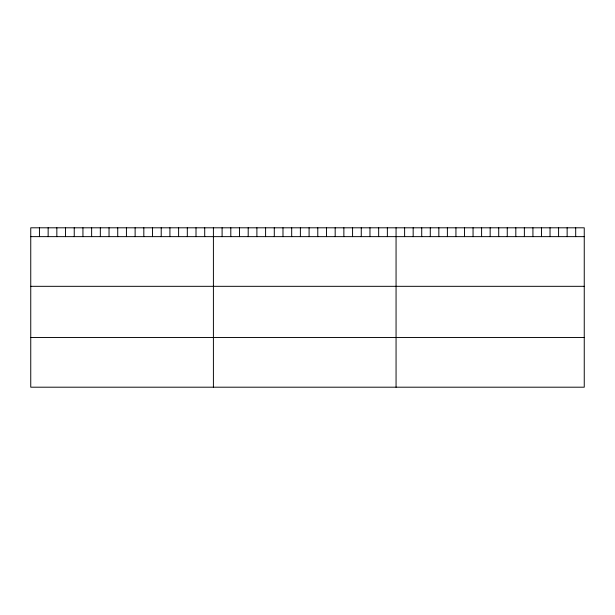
<?xml version="1.0" encoding="UTF-8"?>
<svg xmlns="http://www.w3.org/2000/svg" width="615" height="615" viewBox="0 0 615 615"><rect width="100%" height="100%" fill="white"/><g stroke="black" fill="none" stroke-linecap="round" stroke-linejoin="round"><path stroke-width="0.92" d="M584.25 236.637L584.25 387.196L30.75 387.196L30.75 227.804L584.25 227.804L584.25 236.637L30.75 236.637M30.75 286.321L584.25 286.321M30.75 337.512L584.25 337.512M575.694 227.804L575.694 236.637M567.145 227.804L567.145 236.637M558.589 227.804L558.589 236.637M550.033 227.804L550.033 236.637M541.477 227.804L541.477 236.637M532.928 227.804L532.928 236.637M524.372 227.804L524.372 236.637M515.816 227.804L515.816 236.637M507.26 227.804L507.26 236.637M498.711 227.804L498.711 236.637M490.155 227.804L490.155 236.637M481.599 227.804L481.599 236.637M473.05 227.804L473.05 236.637M464.494 227.804L464.494 236.637M455.938 227.804L455.938 236.637M447.382 227.804L447.382 236.637M438.833 227.804L438.833 236.637M430.277 227.804L430.277 236.637M421.721 227.804L421.721 236.637M413.165 227.804L413.165 236.637M404.616 227.804L404.616 236.637M396.06 227.804L396.06 387.196M387.365 227.804L387.365 236.637M378.663 227.804L378.663 236.637M369.969 227.804L369.969 236.637M361.266 227.804L361.266 236.637M352.572 227.804L352.572 236.637M343.87 227.804L343.87 236.637M335.175 227.804L335.175 236.637M326.48 227.804L326.48 236.637M317.778 227.804L317.778 236.637M309.084 227.804L309.084 236.637M300.381 227.804L300.381 236.637M291.687 227.804L291.687 236.637M282.985 227.804L282.985 236.637M274.29 227.804L274.29 236.637M265.595 227.804L265.595 236.637M256.893 227.804L256.893 236.637M248.199 227.804L248.199 236.637M239.496 227.804L239.496 236.637M230.802 227.804L230.802 236.637M222.1 227.804L222.1 236.637M213.405 227.804L213.405 387.196M204.71 227.804L204.71 236.637M196.008 227.804L196.008 236.637M187.314 227.804L187.314 236.637M178.611 227.804L178.611 236.637M169.917 227.804L169.917 236.637M161.215 227.804L161.215 236.637M152.52 227.804L152.52 236.637M143.825 227.804L143.825 236.637M135.123 227.804L135.123 236.637M126.429 227.804L126.429 236.637M117.726 227.804L117.726 236.637M109.032 227.804L109.032 236.637M100.33 227.804L100.33 236.637M91.635 227.804L91.635 236.637M82.94 227.804L82.94 236.637M74.238 227.804L74.238 236.637M65.544 227.804L65.544 236.637M56.841 227.804L56.841 236.637M48.147 227.804L48.147 236.637M39.445 227.804L39.445 236.637"/></g></svg>
